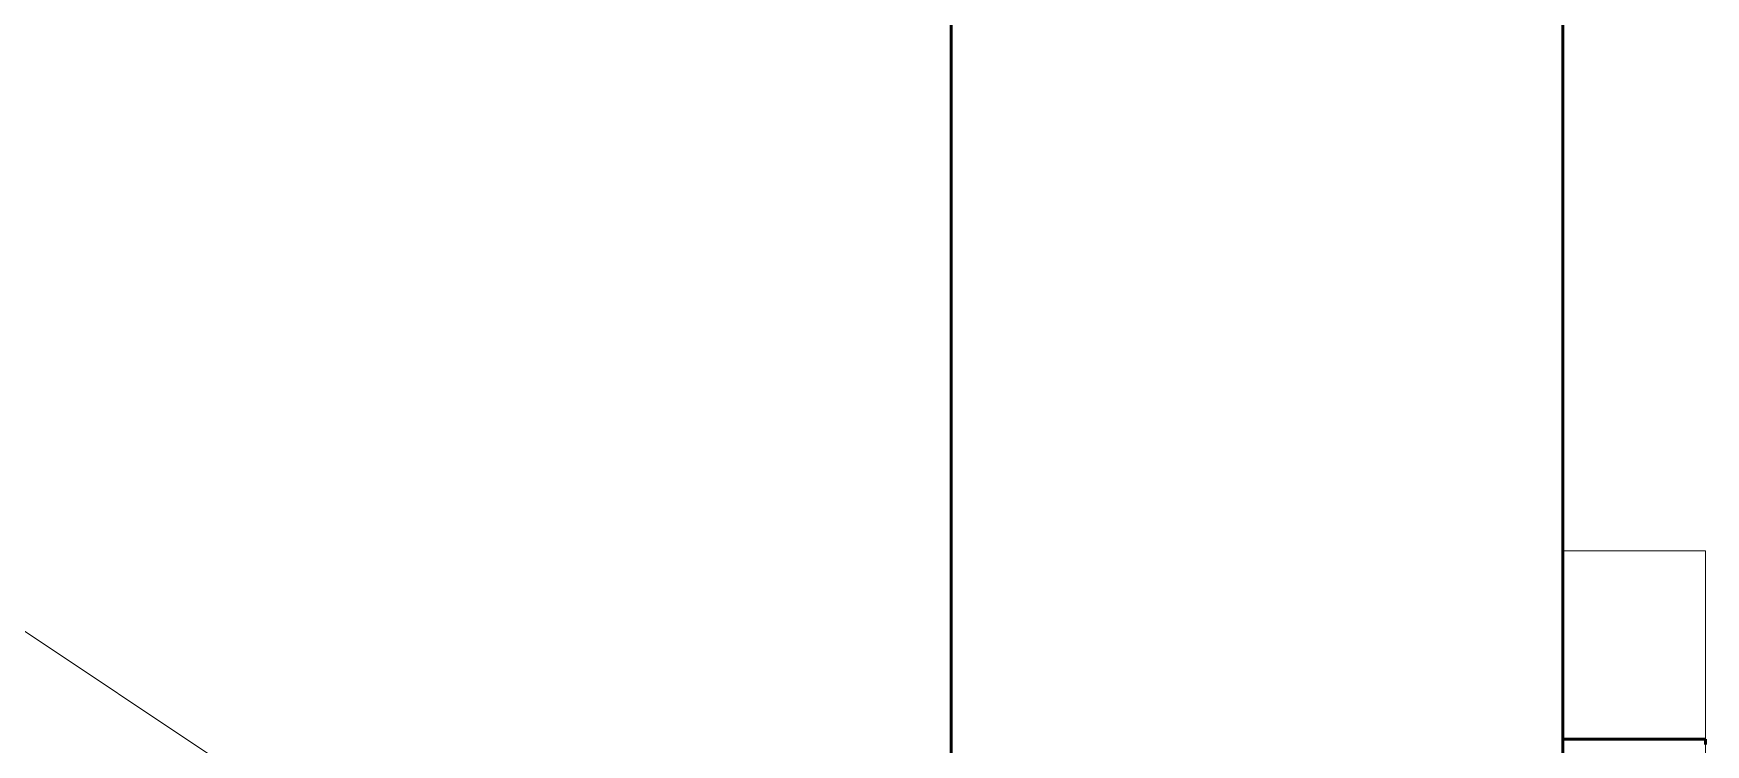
# Model space of a CAD drawing. Header units: metres. Extents: x 10 to 831, y 10 to 584.
# Drawn here: x 531 to 547.4, y 347.08 to 354.05 of the extents above; entities that cross this region are included whole.
import ezdxf

# ---------------------------------------------------------------- set-up
doc = ezdxf.new("R2010")
doc.units = ezdxf.units.M
doc.layers.add('CUT', color=7, linetype='Continuous', lineweight=50)
doc.layers.add('VIS', color=8, linetype='Continuous', lineweight=13)

msp = doc.modelspace()

# ---------------------------------------------------------------- linework, layer by layer
at = {"layer": 'CUT'}
for p, q in [((540, 384), (540, 288)), ((546, 288), (546, 384)), ((546, 347.0836), (546, 347.1356)), ((547.4, 347.1356), (546, 347.1356)), ((547.4, 347.1356), (547.4, 347.0836)), ((546, 347.0812), (546, 347.0836)), ((547.4, 347.0836), (547.4, 347.0812))]:
    msp.add_line(p, q, dxfattribs=at)
at = {"layer": 'VIS'}
for p, q in [((540, 288), (540, 384)), ((540, 288), (540, 384)), ((546, 349.12), (546, 384)), ((546, 288), (546, 384)), ((546, 348.9804), (547.4, 348.9804)), ((546, 348.9804), (546, 348.9724)), ((546, 348.948), (546, 348.9804)), ((546, 348.948), (546, 348.9804)), ((546, 348.9804), (546, 348.9724)), ((546, 348.8516), (546, 348.948)), ((546, 348.8516), (546, 348.948)), ((547.4, 348.9804), (547.4, 348.9472)), ((547.4, 348.9804), (547.4, 348.9472)), ((547.4, 348.948), (547.4, 348.9804)), ((547.4, 348.948), (547.4, 348.9804)), ((547.4, 348.8516), (547.4, 348.948)), ((547.4, 348.8516), (547.4, 348.948)), ((547.4, 348.9472), (547.4, 348.85)), ((547.4, 348.9472), (547.4, 348.85)), ((546, 348.6948), (546, 348.8516)), ((546, 348.6948), (546, 348.8516)), ((547.4, 348.6948), (547.4, 348.8516)), ((547.4, 348.6948), (547.4, 348.8516)), ((547.4, 348.85), (547.4, 348.6908)), ((547.4, 348.85), (547.4, 348.6908)), ((547.4, 343.9604), (547.4, 348.8084)), ((547.4, 348.8084), (547.4, 348.8084)), ((547.4, 336), (547.4, 348.8084)), ((547.4, 336), (547.4, 348.8084)), ((547.4, 348.8084), (547.4, 348.8084)), ((547.4, 348.8084), (547.4, 336)), ((547.4, 348.8084), (547.4, 342.138)), ((547.4, 348.8084), (547.4, 348.8084)), ((547.4, 348.8084), (547.4, 342.138)), ((547.4, 348.8084), (547.4, 348.8084)), ((547.4, 343.9604), (547.4, 348.8084)), ((547.4, 348.8084), (547.4, 336)), ((546, 348.4804), (546, 348.6948)), ((546, 348.4804), (546, 348.6948)), ((547.4, 348.4804), (547.4, 348.6948)), ((547.4, 348.4804), (547.4, 348.6948)), ((547.4, 348.6908), (547.4, 348.4736)), ((547.4, 348.6908), (547.4, 348.4736)), ((546, 348.2108), (546, 348.4804)), ((546, 348.2108), (546, 348.4804)), ((547.4, 348.2108), (547.4, 348.4804)), ((547.4, 348.2108), (547.4, 348.4804)), ((547.4, 348.4736), (547.4, 348.2008)), ((547.4, 348.4736), (547.4, 348.2008)), ((530.6, 348.4), (533, 346.8)), ((546, 347.8888), (546, 348.2108)), ((546, 347.8888), (546, 348.2108)), ((547.4, 347.8888), (547.4, 348.2108)), ((547.4, 347.8888), (547.4, 348.2108)), ((547.4, 348.2008), (547.4, 347.876)), ((547.4, 348.2008), (547.4, 347.876)), ((546, 347.5176), (546, 347.8888)), ((546, 347.5176), (546, 347.8888)), ((547.4, 347.5176), (547.4, 347.8888)), ((547.4, 347.5176), (547.4, 347.8888)), ((547.4, 347.876), (547.4, 347.5012)), ((547.4, 347.876), (547.4, 347.5012)), ((546, 347.1356), (546, 347.5176)), ((546, 347.1356), (546, 347.5176)), ((547.4, 347.1356), (547.4, 347.5176)), ((547.4, 347.1356), (547.4, 347.5176)), ((547.4, 347.5012), (547.4, 347.0804)), ((547.4, 347.5012), (547.4, 347.0804)), ((546, 347.0836), (546, 347.1356)), ((547.4, 347.1356), (546, 347.1356)), ((547.4, 347.1356), (547.4, 347.0836))]:
    msp.add_line(p, q, dxfattribs=at)

doc.saveas('drawing.dxf')
